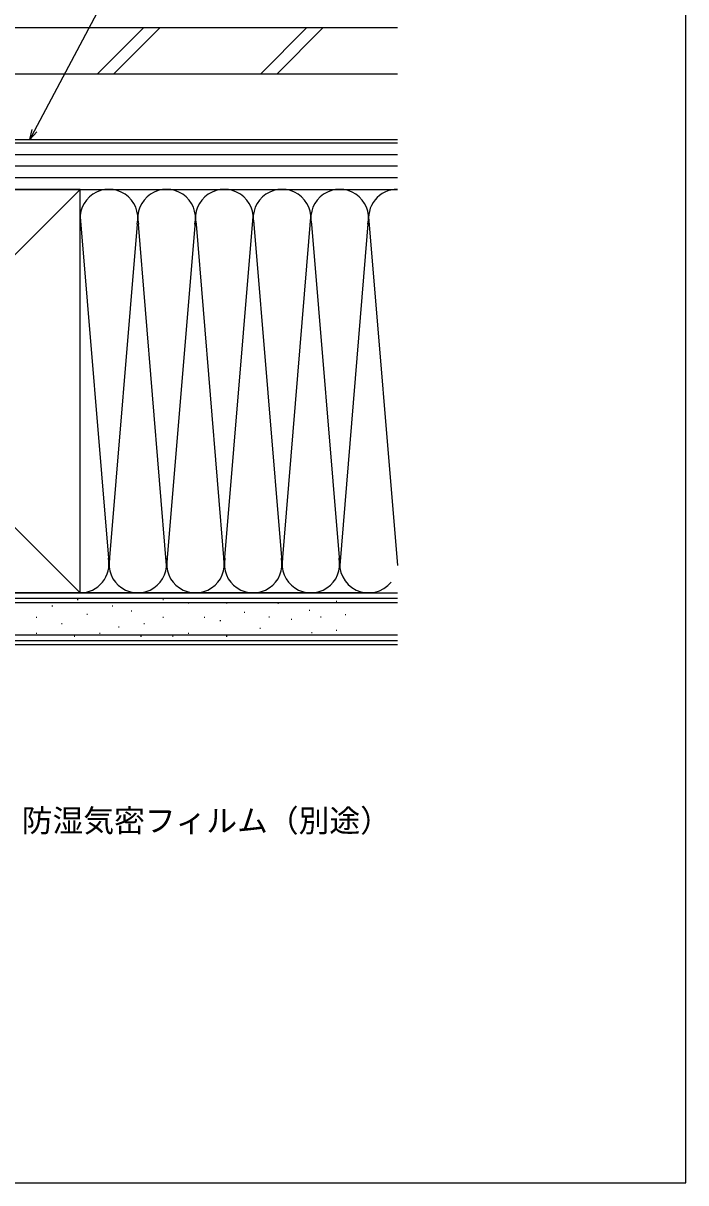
# Model space of a CAD drawing. Units: millimetres, scale not verified. Extents: x -525 to 525, y -783 to 779.
# Drawn here: x 352.7 to 525, y -782.8 to -481.1 of the extents above; entities that cross this region are included whole.
import ezdxf
from ezdxf.enums import TextEntityAlignment as Align

# ---------------------------------------------------------------- set-up
doc = ezdxf.new("R2010")
doc.units = ezdxf.units.MM
doc.header["$LTSCALE"] = 4
for name, color, linetype in [('0-7_YKK_D', 6, 'Continuous'), ('0-8_YKK_ZWAK', 7, 'Continuous'), ('0-9_YSS_K', 3, 'Continuous'), ('0-A_YSS_KE', 3, 'Continuous')]:
    doc.layers.add(name, color=color, linetype=linetype)
doc.styles.add('ＭＳ ゴシック', font='')
doc.styles.get('ＭＳ ゴシック').set_extended_font_data('MS Gothic')

msp = doc.modelspace()

# ---------------------------------------------------------------- linework, layer by layer
at = {"layer": '0-7_YKK_D'}
for points in [[(354.417, -511.3), (355.611, -509.047), (375.65, -471.234)], [(356.215, -509.367), (354.417, -511.3), (355.007, -508.727)]]:
    msp.add_lwpolyline(points, dxfattribs=at)
at = {"layer": '0-8_YKK_ZWAK'}
msp.add_lwpolyline([(-525, -782.8), (525, -782.8), (525, 747.2)], dxfattribs=at)
at = {"layer": '0-9_YSS_K'}
for p, q in [((383.963, -482.3), (371.963, -494.3)), ((388.205, -482.3), (376.205, -494.3)), ((426.389, -482.3), (414.389, -494.3)), ((430.632, -482.3), (418.632, -494.3)), ((450, -512.3), (315, -512.3)), ((450, -515.3), (315, -515.3)), ((450, -518.3), (315, -518.3)), ((450, -521.3), (315, -521.3)), ((262.5, -629.3), (367.5, -524.3)), ((262.5, -524.3), (367.5, -629.3)), ((315, -524.3), (450, -524.3)), ((367.5, -524.3), (450, -524.3)), ((420, -622.181), (427.577, -530.482)), ((367.506, -531.494), (374.842, -620.268)), ((382.342, -533.332), (375, -622.181)), ((390, -622.181), (382.658, -533.332)), ((397.39, -532.745), (390, -622.181)), ((397.661, -533.365), (405, -622.181)), ((405, -622.181), (412.501, -531.407)), ((412.575, -532.332), (420, -622.181)), ((427.658, -533.332), (435, -622.181)), ((442.517, -531.212), (435, -622.181)), ((442.506, -531.494), (450, -622.181)), ((367.5, -629.3), (450, -629.3)), ((450, -630.8), (234.5, -630.8)), ((360.167, -632.69), (360.367, -632.69)), ((366.76, -631.042), (366.96, -631.042)), ((375.826, -632.69), (376.026, -632.69)), ((389.012, -631.042), (389.212, -631.042)), ((395.606, -631.866), (395.806, -631.866)), ((405.496, -631.866), (405.696, -631.866)), ((418.883, -632.017), (419.083, -632.017)), ((434.074, -631.433), (434.274, -631.433)), ((356.046, -635.662), (356.246, -635.662)), ((369.233, -634.838), (369.433, -634.838)), ((380.771, -634.014), (380.971, -634.014)), ((389.012, -635.662), (389.212, -635.662)), ((399.726, -635.662), (399.926, -635.662)), ((403.847, -636.487), (404.047, -636.487)), ((410.119, -634.354), (410.319, -634.354)), ((416.546, -635.523), (416.746, -635.523)), ((422.389, -636.107), (422.589, -636.107)), ((427.063, -633.77), (427.263, -633.77)), ((429.985, -635.523), (430.185, -635.523)), ((436.411, -634.938), (436.612, -634.938)), ((362.639, -637.311), (362.839, -637.311)), ((377.474, -638.135), (377.674, -638.135)), ((384.067, -637.311), (384.267, -637.311)), ((414.209, -638.444), (414.409, -638.444)), ((427.647, -639.612), (427.847, -639.612)), ((434.074, -639.028), (434.274, -639.028)), ((450, -640.3), (234.5, -640.3)), ((356.046, -639.783), (356.246, -639.783)), ((365.936, -640.607), (366.136, -640.607)), ((372.529, -639.783), (372.729, -639.783)), ((383.243, -640.607), (383.443, -640.607)), ((391.485, -640.607), (391.685, -640.607)), ((395.606, -639.783), (395.806, -639.783)), ((405.496, -640.607), (405.696, -640.607)), ((450, -642.8), (233.5, -642.8))]:
    msp.add_line(p, q, dxfattribs=at)
for centre, start, end in [((375, -531.8), 348.21668, 191.78379), ((390, -531.8), 348.21668, 191.78379), ((405, -531.8), 348.21668, 191.78379), ((420, -531.8), 348.21644, 191.78379), ((435, -531.8), 348.21668, 191.78356), ((450, -531.8), 89.9998, 191.78379), ((367.5, -621.8), 270, 11.78353), ((382.5, -621.8), 168.21646, 11.78353), ((397.5, -621.8), 168.21646, 11.78353), ((412.5, -621.8), 168.21646, 11.78353), ((427.5, -621.8), 168.21646, 11.78364), ((442.5, -621.8), 168.21646, 321.38314)]:
    msp.add_arc(centre, 7.5, start, end, dxfattribs=at)
at = {"layer": '0-A_YSS_KE'}
for p, q in [((450, -494.3), (270, -494.3)), ((336, -511.3), (450, -511.3)), ((367.5, -538.265), (367.5, -524.3)), ((367.5, -629.3), (367.5, -531.8)), ((444.5, -629.3), (234.5, -629.3)), ((261.5, -631.8), (450, -631.8)), ((450, -641.8), (234.5, -641.8))]:
    msp.add_line(p, q, dxfattribs=at)
for points in [[(450, -482.3), (270, -482.3), (270, -494.3)], [(367.5, -524.3), (262.5, -524.3), (262.5, -629.3), (367.5, -629.3)]]:
    msp.add_lwpolyline(points, dxfattribs=at)

# ---------------------------------------------------------------- texts
at = {"layer": '0-7_YKK_D', "style": 'ＭＳ ゴシック'}
msp.add_text('防湿気密フィルム（別途）', height=5.865, dxfattribs=at).set_placement((352.325, -693.255), align=Align.BOTTOM_LEFT)

doc.saveas('drawing.dxf')
